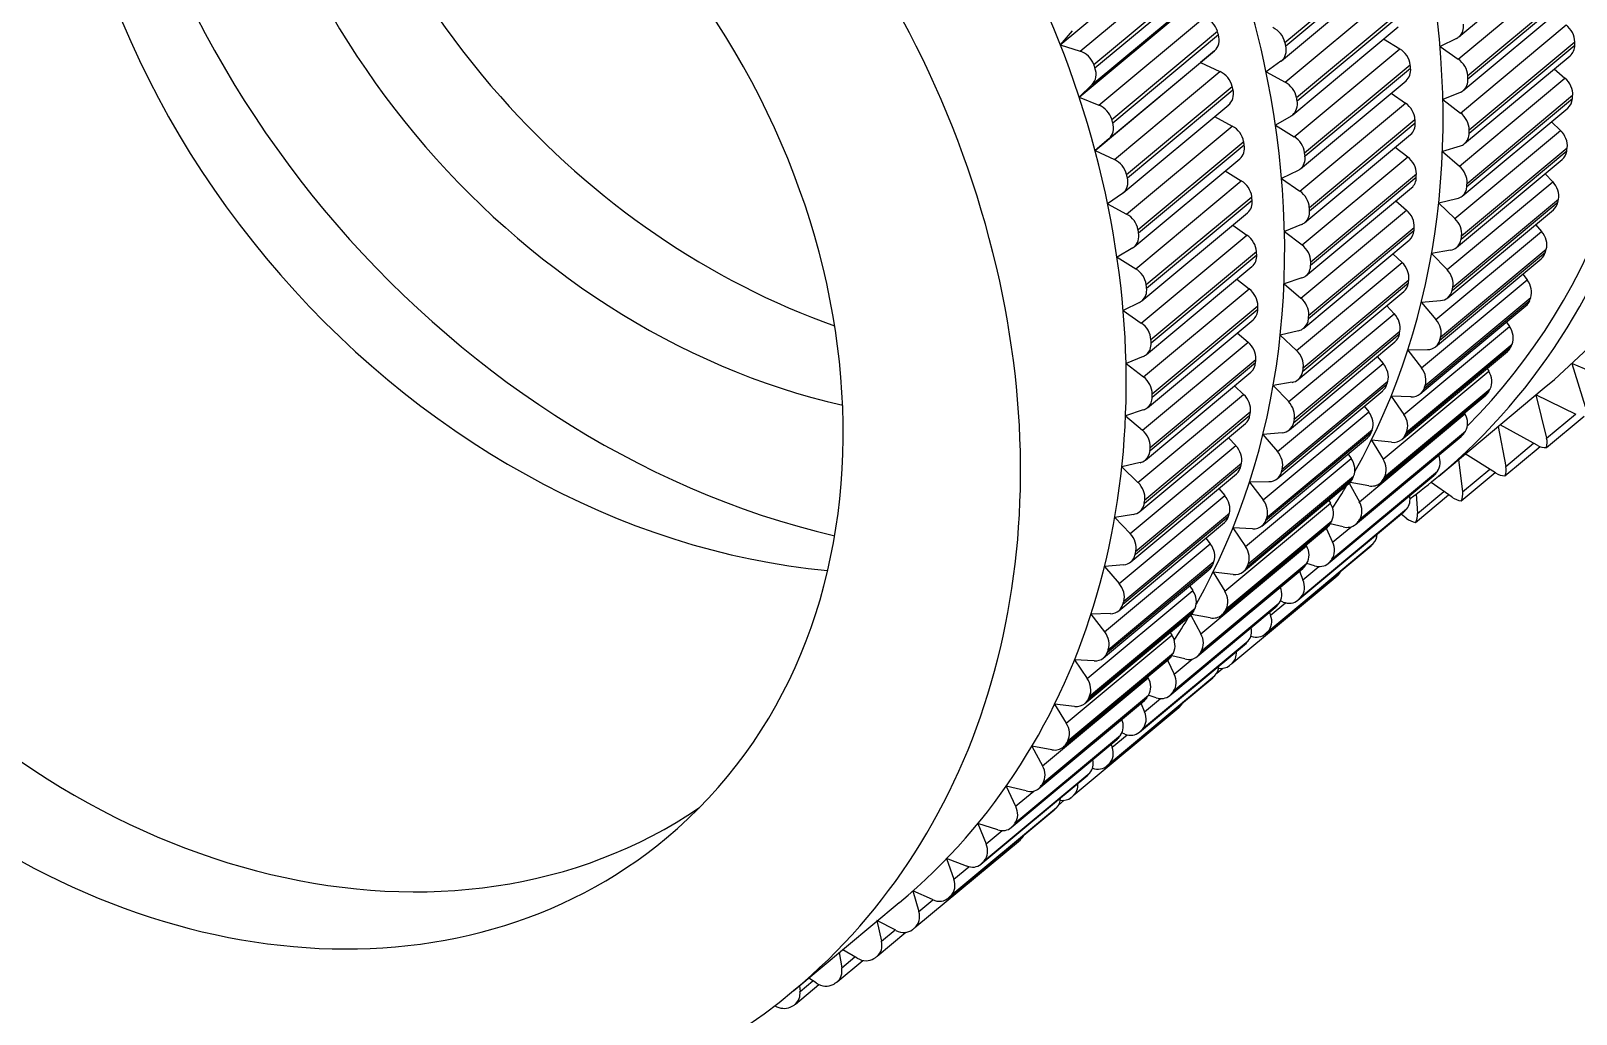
# Model space of a CAD drawing. Extents: x 741 to 1339, y 725 to 848.
# Drawn here: x 1102.98385 to 1102.99706, y 786.80719 to 786.8156 of the extents above; entities that cross this region are included whole.
import ezdxf

# ---------------------------------------------------------------- set-up
doc = ezdxf.new("R2010")
doc.units = 0
doc.header["$MEASUREMENT"] = 0
doc.linetypes.add('CONTINU', pattern=[0])
for name, color, linetype in [('Lay Out', 31, 'CONTINUOUS'), ('PAREDES', 7, 'CONTINUOUS'), ('PENA-008', 8, 'CONTINUOUS')]:
    doc.layers.add(name, color=color, linetype=linetype)

# ---------------------------------------------------------------- blocks, each defined once
blk = doc.blocks.new('A$C12870BC7')
at = {"layer": 'Lay Out', "linetype": 'CONTINU', "ltscale": 0.6}
for p, q in [((1.061116, 1.480942), (1.061118, 1.482117)), ((1.061258, 1.480815), (1.061261, 1.481991)), ((1.061419, 1.480788), (1.061421, 1.481964)), ((1.061441, 1.480771), (1.061444, 1.481947)), ((1.061492, 1.480676), (1.061495, 1.481852)), ((1.061624, 1.480534), (1.061626, 1.48171)), ((1.061782, 1.480499), (1.061785, 1.481675)), ((1.061803, 1.480481), (1.061806, 1.481657)), ((1.061847, 1.480392), (1.06185, 1.481567)), ((1.061849, 1.481391), (1.061969, 1.481411)), ((1.061967, 1.480235), (1.061969, 1.481411)), ((1.062122, 1.480191), (1.062124, 1.481367)), ((1.062141, 1.480172), (1.062144, 1.481348)), ((1.062179, 1.480089), (1.062181, 1.481265)), ((1.062181, 1.481082), (1.062288, 1.481094)), ((1.062285, 1.479918), (1.062288, 1.481094)), ((1.062437, 1.479867), (1.062439, 1.481043)), ((1.062455, 1.479847), (1.062457, 1.481023)), ((1.060198, 1.479771), (1.060201, 1.480947)), ((1.060224, 1.479758), (1.060227, 1.480934)), ((1.061113, 1.480917), (1.061076, 1.480765)), ((1.062485, 1.47977), (1.062488, 1.480946)), ((1.060299, 1.479648), (1.060302, 1.480824)), ((1.060459, 1.479554), (1.060462, 1.48073)), ((1.060623, 1.479544), (1.060626, 1.480719)), ((1.060648, 1.479529), (1.060651, 1.480705)), ((1.061076, 1.480765), (1.061258, 1.480815)), ((1.062488, 1.480756), (1.062581, 1.480762)), ((1.062578, 1.479586), (1.062581, 1.480762)), ((1.060715, 1.479424), (1.060717, 1.480599)), ((1.061487, 1.480644), (1.061438, 1.480493)), ((1.062725, 1.479527), (1.062728, 1.480703)), ((1.062742, 1.479506), (1.062744, 1.480682)), ((1.062766, 1.479436), (1.062769, 1.480612)), ((1.060717, 1.480437), (1.060869, 1.480489)), ((1.060867, 1.479313), (1.060869, 1.480489)), ((1.061029, 1.479294), (1.061032, 1.48047)), ((1.061053, 1.479279), (1.061055, 1.480454)), ((1.061438, 1.480493), (1.061624, 1.480534)), ((1.061112, 1.479178), (1.061114, 1.480354)), ((1.061839, 1.480351), (1.061779, 1.480204)), ((1.062769, 1.480414), (1.062847, 1.480415)), ((1.062844, 1.479239), (1.062847, 1.480415)), ((1.062986, 1.479172), (1.062989, 1.480348)), ((1.063001, 1.479151), (1.063003, 1.480327)), ((1.061114, 1.480188), (1.061257, 1.480228)), ((1.061254, 1.479052), (1.061257, 1.480228)), ((1.061415, 1.479024), (1.061417, 1.4802)), ((1.061437, 1.479008), (1.06144, 1.480183)), ((1.061779, 1.480204), (1.061967, 1.480235)), ((1.063021, 1.479088), (1.063023, 1.480264)), ((1.061488, 1.478912), (1.061491, 1.480088)), ((1.063023, 1.480058), (1.063085, 1.480055)), ((1.063082, 1.47888), (1.063085, 1.480055)), ((1.064215, 1.480062), (1.063879, 1.479888)), ((1.06149, 1.479917), (1.061623, 1.479947)), ((1.06162, 1.478771), (1.061623, 1.479947)), ((1.061778, 1.478735), (1.061781, 1.479911)), ((1.062167, 1.480041), (1.062095, 1.479897)), ((1.062095, 1.479897), (1.062285, 1.479918)), ((1.063218, 1.478805), (1.063221, 1.479981)), ((1.063231, 1.478783), (1.063234, 1.479959)), ((1.061799, 1.478717), (1.061802, 1.479893)), ((1.061843, 1.478628), (1.061846, 1.479804)), ((1.063246, 1.478728), (1.063249, 1.479904)), ((1.063879, 1.479888), (1.064234, 1.479739)), ((1.061845, 1.479627), (1.061965, 1.479647)), ((1.061963, 1.478471), (1.061965, 1.479647)), ((1.06247, 1.479715), (1.062387, 1.479574)), ((1.063249, 1.479688), (1.063294, 1.479684)), ((1.063291, 1.478508), (1.063294, 1.479684)), ((1.064291, 1.479261), (1.064292, 1.479679)), ((1.059131, 1.47838), (1.059134, 1.479556)), ((1.059294, 1.478395), (1.059297, 1.479571)), ((1.059322, 1.478385), (1.059325, 1.47956)), ((1.060299, 1.47964), (1.060287, 1.479485)), ((1.060287, 1.479485), (1.060459, 1.479554)), ((1.062118, 1.478428), (1.062121, 1.479603)), ((1.062138, 1.478409), (1.06214, 1.479584)), ((1.062387, 1.479574), (1.062578, 1.479586)), ((1.063421, 1.478427), (1.063424, 1.479603)), ((1.063432, 1.478404), (1.063435, 1.47958)), ((1.063443, 1.478357), (1.063446, 1.479532)), ((1.063886, 1.478398), (1.063888, 1.479574)), ((1.064236, 1.479637), (1.063887, 1.479481)), ((1.06423, 1.479314), (1.06423, 1.479635)), ((1.058979, 1.478285), (1.058981, 1.479461)), ((1.059415, 1.478275), (1.059418, 1.479451)), ((1.059588, 1.478206), (1.05959, 1.479382)), ((1.059752, 1.478213), (1.059754, 1.479389)), ((1.060714, 1.479407), (1.060689, 1.479253)), ((1.062175, 1.478326), (1.062177, 1.479501)), ((1.063887, 1.479481), (1.06423, 1.479314)), ((1.059428, 1.47812), (1.059431, 1.479296)), ((1.059779, 1.478201), (1.059781, 1.479377)), ((1.059863, 1.478087), (1.059866, 1.479263)), ((1.059866, 1.479263), (1.059866, 1.479108)), ((1.060689, 1.479253), (1.060867, 1.479313)), ((1.062177, 1.479318), (1.062284, 1.479331)), ((1.062281, 1.478155), (1.062284, 1.479331)), ((1.062433, 1.478103), (1.062435, 1.479279)), ((1.062451, 1.478083), (1.062453, 1.479259)), ((1.062746, 1.479373), (1.062652, 1.479238)), ((1.063446, 1.479306), (1.063473, 1.479302)), ((1.06347, 1.478127), (1.063473, 1.479302)), ((1.059866, 1.479108), (1.060032, 1.479185)), ((1.06003, 1.47801), (1.060032, 1.479185)), ((1.060194, 1.478008), (1.060197, 1.479183)), ((1.06022, 1.477995), (1.060223, 1.47917)), ((1.061109, 1.479154), (1.061072, 1.479001)), ((1.062482, 1.478007), (1.062484, 1.479182)), ((1.062652, 1.479238), (1.062844, 1.479239)), ((1.063594, 1.478039), (1.063596, 1.479215)), ((1.063603, 1.478015), (1.063606, 1.479191)), ((1.063611, 1.477976), (1.063613, 1.479152)), ((1.064224, 1.479212), (1.063887, 1.479083)), ((1.064191, 1.47889), (1.064192, 1.4792)), ((1.064248, 1.478834), (1.064249, 1.479224)), ((1.059864, 1.477932), (1.059866, 1.479108)), ((1.060296, 1.477884), (1.060298, 1.47906)), ((1.061072, 1.479001), (1.061254, 1.479052)), ((1.062484, 1.478993), (1.062577, 1.478998)), ((1.062574, 1.477823), (1.062577, 1.478998)), ((1.062995, 1.479018), (1.06289, 1.478888)), ((1.063887, 1.47906), (1.064191, 1.47889)), ((1.060298, 1.478902), (1.060458, 1.478966)), ((1.060455, 1.47779), (1.060458, 1.478966)), ((1.060619, 1.47778), (1.060622, 1.478956)), ((1.060644, 1.477765), (1.060647, 1.478941)), ((1.061483, 1.47888), (1.061435, 1.47873)), ((1.062721, 1.477763), (1.062724, 1.478939)), ((1.062738, 1.477742), (1.06274, 1.478918)), ((1.06289, 1.478888), (1.063082, 1.47888)), ((1.063619, 1.477737), (1.063621, 1.478912)), ((1.060711, 1.47766), (1.060714, 1.478836)), ((1.060713, 1.478674), (1.060865, 1.478725)), ((1.060863, 1.477549), (1.060865, 1.478725)), ((1.061435, 1.47873), (1.06162, 1.478771)), ((1.062763, 1.477673), (1.062765, 1.478848)), ((1.063735, 1.477643), (1.063738, 1.478819)), ((1.063743, 1.477619), (1.063745, 1.478795)), ((1.063747, 1.477587), (1.06375, 1.478763)), ((1.064177, 1.478789), (1.063886, 1.478695)), ((1.06412, 1.478469), (1.06412, 1.478771)), ((1.064172, 1.47841), (1.064173, 1.478787)), ((1.061025, 1.477531), (1.061028, 1.478706)), ((1.061049, 1.477515), (1.061052, 1.478691)), ((1.061108, 1.477414), (1.06111, 1.47859)), ((1.062765, 1.478651), (1.062843, 1.478651)), ((1.06284, 1.477476), (1.062843, 1.478651)), ((1.063215, 1.478651), (1.0631, 1.478526)), ((1.063886, 1.478618), (1.06412, 1.478469)), ((1.06111, 1.478424), (1.061253, 1.478464)), ((1.06125, 1.477288), (1.061253, 1.478464)), ((1.061835, 1.478588), (1.061775, 1.47844)), ((1.061775, 1.47844), (1.061963, 1.478471)), ((1.062982, 1.477409), (1.062985, 1.478585)), ((1.062997, 1.477387), (1.063, 1.478563)), ((1.063017, 1.477325), (1.063019, 1.4785)), ((1.0631, 1.478526), (1.063291, 1.478508)), ((1.058954, 1.47844), (1.058979, 1.478285)), ((1.058979, 1.478285), (1.059131, 1.47838)), ((1.061411, 1.477261), (1.061413, 1.478437)), ((1.061433, 1.477244), (1.061436, 1.47842)), ((1.063845, 1.47724), (1.063847, 1.478416)), ((1.06385, 1.477216), (1.063853, 1.478392)), ((1.063853, 1.477192), (1.063856, 1.478368)), ((1.064098, 1.478369), (1.063885, 1.478313)), ((1.064015, 1.478053), (1.064015, 1.478347)), ((1.064062, 1.477991), (1.064063, 1.47836)), ((1.059415, 1.478275), (1.059428, 1.47812)), ((1.059428, 1.47812), (1.059588, 1.478206)), ((1.061484, 1.477149), (1.061487, 1.478324)), ((1.062163, 1.478277), (1.062091, 1.478133)), ((1.063019, 1.478294), (1.063081, 1.478292)), ((1.063078, 1.477116), (1.063081, 1.478292)), ((1.063214, 1.477042), (1.063217, 1.478218)), ((1.063227, 1.477019), (1.06323, 1.478195)), ((1.063405, 1.478273), (1.063281, 1.478155)), ((1.059863, 1.478087), (1.059864, 1.477932)), ((1.061487, 1.478154), (1.061619, 1.478183)), ((1.061616, 1.477007), (1.061619, 1.478183)), ((1.061774, 1.476971), (1.061777, 1.478147)), ((1.061795, 1.476953), (1.061798, 1.478129)), ((1.062091, 1.478133), (1.062281, 1.478155)), ((1.063243, 1.476964), (1.063245, 1.47814)), ((1.063281, 1.478155), (1.06347, 1.478127)), ((1.063879, 1.478151), (1.064015, 1.478053)), ((1.059864, 1.477932), (1.06003, 1.47801)), ((1.061839, 1.476864), (1.061842, 1.47804)), ((1.062466, 1.477951), (1.062383, 1.477811)), ((1.063922, 1.476833), (1.063925, 1.478008)), ((1.063926, 1.476808), (1.063929, 1.477984)), ((1.063927, 1.476793), (1.06393, 1.477969)), ((1.063985, 1.477954), (1.06393, 1.477942)), ((1.060295, 1.477876), (1.060283, 1.477721)), ((1.061841, 1.477863), (1.061962, 1.477883)), ((1.061959, 1.476708), (1.061962, 1.477883)), ((1.062114, 1.476664), (1.062117, 1.47784)), ((1.062134, 1.476645), (1.062136, 1.477821)), ((1.062383, 1.477811), (1.062574, 1.477823)), ((1.063245, 1.477924), (1.06329, 1.47792)), ((1.063287, 1.476744), (1.06329, 1.47792)), ((1.063417, 1.476663), (1.06342, 1.477839)), ((1.063429, 1.47664), (1.063431, 1.477816)), ((1.063566, 1.477886), (1.063441, 1.477782)), ((1.060283, 1.477721), (1.060455, 1.47779)), ((1.062171, 1.476562), (1.062173, 1.477738)), ((1.06344, 1.476593), (1.063442, 1.477769)), ((1.063442, 1.477772), (1.063619, 1.477737)), ((1.06071, 1.477644), (1.060685, 1.47749)), ((1.060685, 1.47749), (1.060863, 1.477549)), ((1.062173, 1.477555), (1.06228, 1.477567)), ((1.062277, 1.476391), (1.06228, 1.477567)), ((1.062742, 1.477609), (1.062648, 1.477474)), ((1.063442, 1.477543), (1.063469, 1.477539)), ((1.063466, 1.476363), (1.063469, 1.477539)), ((1.063736, 1.47734), (1.063737, 1.477541)), ((1.063968, 1.476422), (1.06397, 1.477598)), ((1.063969, 1.476397), (1.063972, 1.477573)), ((1.063969, 1.47639), (1.063972, 1.477566)), ((1.062429, 1.47634), (1.062431, 1.477515)), ((1.062447, 1.47632), (1.062449, 1.477495)), ((1.062478, 1.476243), (1.06248, 1.477419)), ((1.062648, 1.477474), (1.06284, 1.477476)), ((1.06359, 1.476275), (1.063592, 1.477451)), ((1.063599, 1.476252), (1.063602, 1.477428)), ((1.063695, 1.477492), (1.063603, 1.477424)), ((1.061105, 1.47739), (1.061068, 1.477237)), ((1.061068, 1.477237), (1.06125, 1.477288)), ((1.063607, 1.476212), (1.063609, 1.477388)), ((1.063609, 1.477373), (1.063736, 1.47734)), ((1.06248, 1.477229), (1.062573, 1.477235)), ((1.06257, 1.476059), (1.062573, 1.477235)), ((1.062717, 1.475999), (1.06272, 1.477175)), ((1.062734, 1.475979), (1.062736, 1.477154)), ((1.062991, 1.477254), (1.062886, 1.477124)), ((1.063615, 1.475973), (1.063617, 1.477149)), ((1.06398, 1.476011), (1.063983, 1.477186)), ((1.061479, 1.477116), (1.061431, 1.476966)), ((1.061431, 1.476966), (1.061616, 1.477007)), ((1.062759, 1.475909), (1.062761, 1.477085)), ((1.062886, 1.477124), (1.063078, 1.477116)), ((1.063731, 1.475879), (1.063734, 1.477055)), ((1.063793, 1.477091), (1.063734, 1.477053)), ((1.063739, 1.475855), (1.063741, 1.477031)), ((1.063822, 1.476938), (1.063822, 1.477116)), ((1.062761, 1.476887), (1.062839, 1.476888)), ((1.062836, 1.475712), (1.062839, 1.476888)), ((1.063211, 1.476887), (1.063096, 1.476763)), ((1.063743, 1.475824), (1.063746, 1.476999)), ((1.063746, 1.476962), (1.063822, 1.476938)), ((1.061831, 1.476824), (1.061771, 1.476676)), ((1.062978, 1.475645), (1.062981, 1.476821)), ((1.062993, 1.475623), (1.062996, 1.476799)), ((1.063096, 1.476763), (1.063287, 1.476744)), ((1.061771, 1.476676), (1.061959, 1.476708)), ((1.063013, 1.475561), (1.063015, 1.476737)), ((1.063859, 1.476687), (1.063836, 1.476674)), ((1.063841, 1.475476), (1.063843, 1.476652)), ((1.063846, 1.475452), (1.063849, 1.476628)), ((1.063875, 1.476532), (1.063876, 1.476698)), ((1.062159, 1.476514), (1.062087, 1.47637)), ((1.063015, 1.476531), (1.063077, 1.476528)), ((1.063074, 1.475352), (1.063077, 1.476528)), ((1.063402, 1.476509), (1.063277, 1.476391)), ((1.063849, 1.475429), (1.063852, 1.476604)), ((1.063852, 1.476541), (1.063875, 1.476532)), ((1.062087, 1.47637), (1.062277, 1.476391)), ((1.063211, 1.475278), (1.063213, 1.476454)), ((1.063224, 1.475256), (1.063226, 1.476431)), ((1.063239, 1.475201), (1.063241, 1.476376)), ((1.063277, 1.476391), (1.063466, 1.476363)), ((1.063918, 1.475069), (1.063921, 1.476245)), ((1.063922, 1.475044), (1.063925, 1.47622)), ((1.062462, 1.476187), (1.062379, 1.476047)), ((1.063241, 1.476161), (1.063286, 1.476157)), ((1.063283, 1.474981), (1.063286, 1.476157)), ((1.063562, 1.476122), (1.063437, 1.476018)), ((1.063923, 1.475029), (1.063926, 1.476205)), ((1.062379, 1.476047), (1.06257, 1.476059)), ((1.063413, 1.4749), (1.063416, 1.476075)), ((1.063425, 1.474877), (1.063427, 1.476052)), ((1.063436, 1.474829), (1.063438, 1.476005)), ((1.063438, 1.476009), (1.063615, 1.475973)), ((1.062738, 1.475846), (1.062644, 1.47571)), ((1.063961, 1.475861), (1.063961, 1.475926)), ((1.063964, 1.474658), (1.063966, 1.475834)), ((1.062644, 1.47571), (1.062836, 1.475712)), ((1.063438, 1.475779), (1.063465, 1.475775)), ((1.063462, 1.474599), (1.063465, 1.475775)), ((1.063586, 1.474512), (1.063588, 1.475688)), ((1.063691, 1.475728), (1.063599, 1.47566)), ((1.063732, 1.475576), (1.063733, 1.475777)), ((1.063965, 1.474634), (1.063968, 1.475809)), ((1.063966, 1.474627), (1.063968, 1.475802)), ((1.063595, 1.474488), (1.063598, 1.475664)), ((1.063603, 1.474448), (1.063605, 1.475624)), ((1.063605, 1.475609), (1.063732, 1.475576)), ((1.062987, 1.475491), (1.062882, 1.47536)), ((1.063976, 1.474247), (1.063979, 1.475423)), ((1.062882, 1.47536), (1.063074, 1.475352)), ((1.063611, 1.474209), (1.063613, 1.475385)), ((1.063727, 1.474116), (1.06373, 1.475291)), ((1.063789, 1.475328), (1.06373, 1.47529)), ((1.063818, 1.475174), (1.063818, 1.475353)), ((1.063735, 1.474092), (1.063737, 1.475267)), ((1.063739, 1.47406), (1.063742, 1.475236)), ((1.063742, 1.475198), (1.063818, 1.475174)), ((1.063207, 1.475124), (1.063092, 1.474999)), ((1.063092, 1.474999), (1.063283, 1.474981)), ((1.063855, 1.474923), (1.063832, 1.47491)), ((1.063872, 1.474768), (1.063872, 1.474934)), ((1.063837, 1.473713), (1.06384, 1.474889)), ((1.063842, 1.473689), (1.063845, 1.474864)), ((1.063845, 1.473665), (1.063848, 1.474841)), ((1.063848, 1.474777), (1.063872, 1.474768)), ((1.063398, 1.474746), (1.063273, 1.474627)), ((1.063273, 1.474627), (1.063462, 1.474599)), ((1.063915, 1.473305), (1.063917, 1.474481)), ((1.063918, 1.473281), (1.063921, 1.474456)), ((1.063919, 1.473265), (1.063922, 1.474441)), ((1.063558, 1.474359), (1.063424, 1.474247)), ((1.063424, 1.474247), (1.063611, 1.474209)), ((1.063957, 1.474097), (1.063957, 1.474162)), ((1.063687, 1.473964), (1.063545, 1.47386)), ((1.063728, 1.473812), (1.063729, 1.474013)), ((1.06396, 1.472895), (1.063962, 1.474071)), ((1.063961, 1.47287), (1.063964, 1.474046)), ((1.063962, 1.472863), (1.063964, 1.474039)), ((1.063545, 1.47386), (1.063728, 1.473812)), ((1.063814, 1.47341), (1.063814, 1.473589)), ((1.063972, 1.472483), (1.063975, 1.473659)), ((1.063785, 1.473564), (1.063635, 1.473467)), ((1.063635, 1.473467), (1.063814, 1.47341)), ((1.063851, 1.47316), (1.063693, 1.473071)), ((1.063693, 1.473071), (1.063868, 1.473005)), ((1.063868, 1.473005), (1.063868, 1.473171)), ((1.063885, 1.472753), (1.06372, 1.472672)), ((1.06372, 1.472672), (1.063889, 1.472597)), ((1.063889, 1.472597), (1.063889, 1.472755)), ((1.06372, 1.471343), (1.063722, 1.472519)), ((1.063953, 1.47208), (1.063953, 1.472399)), ((1.063886, 1.472345), (1.063716, 1.472273)), ((1.063716, 1.472273), (1.063878, 1.472189)), ((1.063878, 1.472189), (1.063879, 1.472341)), ((1.063855, 1.471937), (1.063721, 1.471889)), ((1.063721, 1.47185), (1.063835, 1.471783)), ((1.063835, 1.471783), (1.063835, 1.47193)), ((1.063901, 1.471678), (1.063902, 1.471963)), ((1.063792, 1.471533), (1.06372, 1.471511)), ((1.06376, 1.47138), (1.06376, 1.471523)), ((1.063818, 1.47128), (1.063818, 1.471543)), ((1.06372, 1.471406), (1.06376, 1.47138))]:
    blk.add_line(p, q, dxfattribs=at)
for centre, radius, start, end in [((1.151145, 3.019458), 1.466148, 260.880613, 279.119439), ((1.150885, -152.012226), 153.508513, 90.01741582, 90.08119482), ((1.150788, -139.209242), 140.701013, 90.01890192, 90.08826929)]:
    blk.add_arc(centre, radius, start, end, dxfattribs=at)
for centre, major_axis, ratio, start_param, end_param in [((1.151145, 5.828385), (0, 4.255094), 0.578364, 3.047316, 3.235869), ((1.056038, 1.479591), (0.00785, -0.000017), 0.808934, 0.000004, 2.229351), ((1.056036, 1.478415), (0.00785, -0.000017), 0.808934, 6.283098, 9.424691), ((1.056036, 1.478415), (0.0077, -0.000017), 0.808934, 0.073975, 3.061086), ((1.061669, 1.481585), (0.00016, 0), 0.808934, 0.763765, 1.841092), ((1.056033, 1.477239), (0.00795, -0.000018), 0.808934, 0.75991, 0.763765), ((1.06169, 1.481568), (0.00016, 0), 0.808934, 6.283185, 7.043095), ((1.062002, 1.481284), (0.00016, 0), 0.808934, 0.699651, 1.776978), ((1.056033, 1.477239), (0.00795, -0.000018), 0.808934, 0.695795, 0.699651), ((1.05603, 1.476064), (0.0077, -0.000017), 0.808934, 0.297237, 0.99915), ((1.062021, 1.481265), (0.00016, 0), 0.808934, 0.000132, 0.695795), ((1.06231, 1.480966), (0.00016, 0), 0.808934, 0.635537, 1.712864), ((1.060956, 1.480942), (0.00016, 0), 0.808934, 0, 0.888138), ((1.056033, 1.477239), (0.00795, -0.000018), 0.808934, 0.631681, 0.635537), ((1.062328, 1.480946), (0.00016, 0), 0.808934, 0, 0.631681), ((1.060956, 1.480942), (0.00016, 0), 0.808934, 6.093996, 6.283185), ((1.056027, 1.4743), (0.0077, -0.000017), 0.808934, 0.99915, 2.834462), ((1.06131, 1.480693), (0.00016, 0), 0.808934, 0.827879, 1.905206), ((1.05603, 1.476064), (0.00795, -0.000018), 0.808934, 0.824024, 0.827879), ((1.061332, 1.480676), (0.00016, 0), 0.808934, 6.283024, 7.107209), ((1.062593, 1.480633), (0.00016, 0), 0.808934, 0.571423, 1.648749), ((1.061332, 1.480676), (0.00016, 0), 0.808934, 6.029882, 6.283024), ((1.056033, 1.477239), (0.00795, -0.000018), 0.808934, 0.567567, 0.571423), ((1.062609, 1.480612), (0.00016, 0), 0.808934, 0, 0.567567), ((1.060931, 1.480369), (0.00016, 0), 0.808934, 0.891993, 1.96932), ((1.056029, 1.475476), (0.00795, -0.000018), 0.808934, 0.888138, 0.891993), ((1.060954, 1.480354), (0.00016, 0), 0.808934, 0, 0.888138), ((1.061666, 1.48041), (0.00016, 0), 0.808934, 0.763765, 1.841092), ((1.05603, 1.476064), (0.00795, -0.000018), 0.808934, 0.75991, 0.763765), ((1.061687, 1.480392), (0.00016, 0), 0.808934, 6.283185, 7.043095), ((1.061687, 1.480392), (0.00016, 0), 0.808934, 5.965768, 6.283185), ((1.062849, 1.480286), (0.00016, 0), 0.808934, 0.507308, 1.584635), ((1.056033, 1.477239), (0.00795, -0.000018), 0.808934, 0.503453, 0.507308), ((1.062863, 1.480264), (0.00016, 0), 0.808934, 6.283185, 6.786638), ((1.061309, 1.480105), (0.00016, 0), 0.808934, 0.827879, 1.905206), ((1.056029, 1.475476), (0.00795, -0.000018), 0.808934, 0.824024, 0.827879), ((1.061331, 1.480089), (0.00016, 0), 0.808934, 6.283024, 7.107209), ((1.061999, 1.480108), (0.00016, 0), 0.808934, 0.699651, 1.776978), ((1.05603, 1.476064), (0.00795, -0.000018), 0.808934, 0.695795, 0.699651), ((1.062019, 1.48009), (0.00016, 0), 0.808934, 0.000132, 0.695795), ((1.062019, 1.48009), (0.00016, 0), 0.808934, 5.901654, 6.283318), ((1.063076, 1.479926), (0.00016, 0), 0.808934, 0.443194, 1.520521), ((1.061665, 1.479822), (0.00016, 0), 0.808934, 0.763765, 1.841092), ((1.056029, 1.475476), (0.00795, -0.000018), 0.808934, 0.75991, 0.763765), ((1.062308, 1.47979), (0.00016, 0), 0.808934, 0.635537, 1.712864), ((1.056033, 1.477239), (0.00795, -0.000018), 0.808934, 0.439339, 0.443194), ((1.063089, 1.479904), (0.00016, 0), 0.808934, 6.283185, 6.722524), ((1.060114, 1.479661), (0.00016, 0), 0.808934, 1.020221, 2.097548), ((1.061686, 1.479804), (0.00016, 0), 0.808934, 6.283185, 7.043095), ((1.05603, 1.476064), (0.00795, -0.000018), 0.808934, 0.631681, 0.635537), ((1.062325, 1.479771), (0.00016, 0), 0.808934, 0, 0.631681), ((1.056027, 1.4743), (0.00795, -0.000018), 0.808934, 1.016366, 1.020221), ((1.060139, 1.479648), (0.00016, 0), 0.808934, 6.222225, 7.299551), ((1.061998, 1.47952), (0.00016, 0), 0.808934, 0.699651, 1.776978), ((1.062325, 1.479771), (0.00016, 0), 0.808934, 5.83754, 6.283185), ((1.063275, 1.479555), (0.00016, 0), 0.808934, 0.37908, 1.456407), ((1.056027, 1.4743), (0.0077, -0.000017), 0.808934, 0.297237, 0.99915), ((1.06053, 1.479438), (0.00016, 0), 0.808934, 0.956107, 2.033434), ((1.056027, 1.4743), (0.00795, -0.000018), 0.808934, 0.952252, 0.956107), ((1.060555, 1.479424), (0.00016, 0), 0.808934, 0.000058, 0.952252), ((1.056029, 1.475476), (0.00795, -0.000018), 0.808934, 0.695795, 0.699651), ((1.062017, 1.479502), (0.00016, 0), 0.808934, 0.000132, 0.695795), ((1.06259, 1.479457), (0.00016, 0), 0.808934, 0.571423, 1.648749), ((1.05603, 1.476064), (0.00795, -0.000018), 0.808934, 0.567567, 0.571423), ((1.056033, 1.477239), (0.00795, -0.000018), 0.808934, 0.375225, 0.37908), ((1.063286, 1.479533), (0.00016, 0), 0.808934, 6.283019, 6.65841), ((1.059679, 1.479274), (0.00016, 0), 0.808934, 1.084336, 2.161663), ((1.056025, 1.473712), (0.00795, -0.000018), 0.808934, 1.08048, 1.084336), ((1.060555, 1.479424), (0.00016, 0), 0.808934, 6.158111, 6.283243), ((1.062606, 1.479437), (0.00016, 0), 0.808934, 0, 0.567567), ((1.062606, 1.479437), (0.00016, 0), 0.808934, 5.773426, 6.283185), ((1.059706, 1.479263), (0.00016, 0), 0.808934, 0.003153, 1.08048), ((1.060928, 1.479194), (0.00016, 0), 0.808934, 0.891993, 1.96932), ((1.056027, 1.4743), (0.00795, -0.000018), 0.808934, 0.888138, 0.891993), ((1.060952, 1.479178), (0.00016, 0), 0.808934, 0, 0.888138), ((1.062306, 1.479202), (0.00016, 0), 0.808934, 0.635537, 1.712864), ((1.056029, 1.475476), (0.00795, -0.000018), 0.808934, 0.631681, 0.635537), ((1.062324, 1.479183), (0.00016, 0), 0.808934, 0, 0.631681), ((1.063444, 1.479175), (0.00016, 0), 0.808934, 0.314966, 1.392293), ((1.064155, 1.479329), (0.00016, 0), 0.808934, 5.15723, 5.727283), ((1.064147, 1.479203), (0.00016, 0), 0.808934, 0.462501, 1.032554), ((1.060113, 1.479073), (0.00016, 0), 0.808934, 1.020221, 2.097548), ((1.056025, 1.473712), (0.00795, -0.000018), 0.808934, 1.016366, 1.020221), ((1.060138, 1.479061), (0.00016, 0), 0.808934, 6.222225, 7.299551), ((1.060952, 1.479178), (0.00016, 0), 0.808934, 6.093996, 6.283185), ((1.062846, 1.47911), (0.00016, 0), 0.808934, 0.507308, 1.584635), ((1.05603, 1.476064), (0.00795, -0.000018), 0.808934, 0.503453, 0.507308), ((1.062861, 1.479089), (0.00016, 0), 0.808934, 6.283185, 6.786638), ((1.056033, 1.477239), (0.00795, -0.000018), 0.808934, 0.311111, 0.314966), ((1.063453, 1.479152), (0.00016, 0), 0.808934, 0, 0.311111), ((1.056023, 1.472536), (0.0077, -0.000017), 0.808934, 0.99915, 3.102003), ((1.060529, 1.47885), (0.00016, 0), 0.808934, 0.956107, 2.033434), ((1.061306, 1.478929), (0.00016, 0), 0.808934, 0.827879, 1.905206), ((1.056027, 1.4743), (0.00795, -0.000018), 0.808934, 0.824024, 0.827879), ((1.061328, 1.478913), (0.00016, 0), 0.808934, 6.283024, 7.107209), ((1.062589, 1.478869), (0.00016, 0), 0.808934, 0.571423, 1.648749), ((1.062861, 1.479089), (0.00016, 0), 0.808934, 5.709311, 6.283185), ((1.056025, 1.473712), (0.00795, -0.000018), 0.808934, 0.952252, 0.956107), ((1.060554, 1.478836), (0.00016, 0), 0.808934, 0.000058, 0.952252), ((1.061328, 1.478913), (0.00016, 0), 0.808934, 6.029882, 6.283024), ((1.056029, 1.475476), (0.00795, -0.000018), 0.808934, 0.567567, 0.571423), ((1.062605, 1.478849), (0.00016, 0), 0.808934, 0, 0.567567), ((1.063074, 1.47875), (0.00016, 0), 0.808934, 0.443194, 1.520521), ((1.063583, 1.478787), (0.00016, 0), 0.808934, 0.250852, 1.328179), ((1.064101, 1.478784), (0.00016, 0), 0.808934, 0.398386, 0.968439), ((1.060927, 1.478606), (0.00016, 0), 0.808934, 0.891993, 1.96932), ((1.061662, 1.478646), (0.00016, 0), 0.808934, 0.763765, 1.841092), ((1.056027, 1.4743), (0.00795, -0.000018), 0.808934, 0.75991, 0.763765), ((1.063086, 1.478728), (0.00016, 0), 0.808934, 5.645197, 6.283185), ((1.05603, 1.476064), (0.00795, -0.000018), 0.808934, 0.439339, 0.443194), ((1.063086, 1.478728), (0.00016, 0), 0.808934, 6.283185, 6.722524), ((1.056033, 1.477239), (0.00795, -0.000018), 0.808934, 0.246997, 0.250852), ((1.06359, 1.478763), (0.00016, 0), 0.808934, 6.283185, 6.530182), ((1.064118, 1.478909), (0.00016, 0), 0.808934, 5.093115, 5.663168), ((1.056025, 1.473712), (0.00795, -0.000018), 0.808934, 0.888138, 0.891993), ((1.06095, 1.47859), (0.00016, 0), 0.808934, 0, 0.888138), ((1.061683, 1.478628), (0.00016, 0), 0.808934, 6.283185, 7.043095), ((1.061683, 1.478628), (0.00016, 0), 0.808934, 5.965768, 6.283185), ((1.062845, 1.478522), (0.00016, 0), 0.808934, 0.507308, 1.584635), ((1.061305, 1.478341), (0.00016, 0), 0.808934, 0.827879, 1.905206), ((1.061995, 1.478345), (0.00016, 0), 0.808934, 0.699651, 1.776978), ((1.056029, 1.475476), (0.00795, -0.000018), 0.808934, 0.503453, 0.507308), ((1.062859, 1.478501), (0.00016, 0), 0.808934, 6.283185, 6.786638), ((1.063272, 1.47838), (0.00016, 0), 0.808934, 0.37908, 1.456407), ((1.06369, 1.478392), (0.00016, 0), 0.808934, 0.186738, 1.192119), ((1.064021, 1.478368), (0.00016, 0), 0.808934, 0.334272, 0.904325), ((1.059228, 1.478277), (0.00016, 0), 0.808934, 1.14845, 2.225777), ((1.056023, 1.472536), (0.00795, -0.000018), 0.808934, 1.144594, 1.14845), ((1.059256, 1.478267), (0.00016, 0), 0.808934, 0.067267, 1.144594), ((1.056025, 1.473712), (0.00795, -0.000018), 0.808934, 0.824024, 0.827879), ((1.061327, 1.478325), (0.00016, 0), 0.808934, 6.283024, 7.107209), ((1.056027, 1.4743), (0.00795, -0.000018), 0.808934, 0.695795, 0.699651), ((1.062015, 1.478326), (0.00016, 0), 0.808934, 0.000132, 0.695795), ((1.062015, 1.478326), (0.00016, 0), 0.808934, 5.901654, 6.283318), ((1.063283, 1.478357), (0.00016, 0), 0.808934, 5.581083, 6.283019), ((1.05603, 1.476064), (0.00795, -0.000018), 0.808934, 0.375225, 0.37908), ((1.063283, 1.478357), (0.00016, 0), 0.808934, 6.283019, 6.65841), ((1.056033, 1.477239), (0.00795, -0.000018), 0.808934, 0.182882, 0.186738), ((1.063696, 1.478368), (0.00016, 0), 0.808934, 6.283185, 6.466068), ((1.056036, 1.478415), (0.00785, -0.000017), 0.808934, 6.234361, 6.283098), ((1.064048, 1.478492), (0.00016, 0), 0.808934, 5.029001, 5.599054), ((1.059677, 1.478099), (0.00016, 0), 0.808934, 1.084336, 2.161663), ((1.056023, 1.472536), (0.00795, -0.000018), 0.808934, 1.08048, 1.084336), ((1.059703, 1.478087), (0.00016, 0), 0.808934, 0.003153, 1.08048), ((1.061661, 1.478058), (0.00016, 0), 0.808934, 0.763765, 1.841092), ((1.063072, 1.478162), (0.00016, 0), 0.808934, 0.443194, 1.520521), ((1.056029, 1.475476), (0.00795, -0.000018), 0.808934, 0.439339, 0.443194), ((1.063085, 1.47814), (0.00016, 0), 0.808934, 6.283185, 6.722524), ((1.056025, 1.473712), (0.00795, -0.000018), 0.808934, 0.75991, 0.763765), ((1.061682, 1.47804), (0.00016, 0), 0.808934, 6.283185, 7.043095), ((1.062304, 1.478027), (0.00016, 0), 0.808934, 0.635537, 1.712864), ((1.056027, 1.4743), (0.00795, -0.000018), 0.808934, 0.631681, 0.635537), ((1.062322, 1.478007), (0.00016, 0), 0.808934, 0, 0.631681), ((1.063441, 1.477999), (0.00016, 0), 0.808934, 0.314966, 1.392293), ((1.063766, 1.477993), (0.00016, 0), 0.808934, 0.122624, 0.983067), ((1.06011, 1.477897), (0.00016, 0), 0.808934, 1.020221, 2.097548), ((1.056023, 1.472536), (0.00795, -0.000018), 0.808934, 1.016366, 1.020221), ((1.060136, 1.477885), (0.00016, 0), 0.808934, 6.222225, 7.299551), ((1.062322, 1.478007), (0.00016, 0), 0.808934, 5.83754, 6.283185), ((1.063451, 1.477976), (0.00016, 0), 0.808934, 5.516969, 6.283185), ((1.05603, 1.476064), (0.00795, -0.000018), 0.808934, 0.311111, 0.314966), ((1.063451, 1.477976), (0.00016, 0), 0.808934, 0, 0.311111), ((1.056033, 1.477239), (0.00795, -0.000018), 0.808934, 0.118768, 0.122624), ((1.06377, 1.477969), (0.00016, 0), 0.808934, 6.283091, 6.401954), ((1.063945, 1.478079), (0.00016, 0), 0.808934, 4.964887, 5.53494), ((1.063908, 1.477956), (0.00016, 0), 0.808934, 0.270158, 0.840211), ((1.05602, 1.47136), (0.0077, -0.000017), 0.808934, 0.99915, 3.141509), ((1.060526, 1.477674), (0.00016, 0), 0.808934, 0.956107, 2.033434), ((1.061994, 1.477757), (0.00016, 0), 0.808934, 0.699651, 1.776978), ((1.056025, 1.473712), (0.00795, -0.000018), 0.808934, 0.695795, 0.699651), ((1.062013, 1.477738), (0.00016, 0), 0.808934, 0.000132, 0.695795), ((1.062586, 1.477693), (0.00016, 0), 0.808934, 0.571423, 1.648749), ((1.063271, 1.477792), (0.00016, 0), 0.808934, 0.37908, 1.456407), ((1.056029, 1.475476), (0.00795, -0.000018), 0.808934, 0.375225, 0.37908), ((1.063282, 1.477769), (0.00016, 0), 0.808934, 6.283019, 6.65841), ((1.056023, 1.472536), (0.0077, -0.000017), 0.808934, 6.283183, 7.282335), ((1.056023, 1.472536), (0.00795, -0.000018), 0.808934, 0.952252, 0.956107), ((1.060551, 1.47766), (0.00016, 0), 0.808934, 0.000058, 0.952252), ((1.056027, 1.4743), (0.00795, -0.000018), 0.808934, 0.567567, 0.571423), ((1.062603, 1.477673), (0.00016, 0), 0.808934, 0, 0.567567), ((1.062603, 1.477673), (0.00016, 0), 0.808934, 5.773426, 6.283185), ((1.05603, 1.476064), (0.0077, -0.000017), 0.808934, 0.239758, 0.276254), ((1.06358, 1.477611), (0.00016, 0), 0.808934, 0.250852, 1.328179), ((1.06381, 1.477591), (0.00016, 0), 0.808934, 0.058509, 0.735333), ((1.060551, 1.47766), (0.00016, 0), 0.808934, 6.158111, 6.283243), ((1.060924, 1.47743), (0.00016, 0), 0.808934, 0.891993, 1.96932), ((1.062302, 1.477439), (0.00016, 0), 0.808934, 0.635537, 1.712864), ((1.06344, 1.477411), (0.00016, 0), 0.808934, 0.314966, 1.392293), ((1.063587, 1.477588), (0.00016, 0), 0.808934, 5.452855, 6.283185), ((1.05603, 1.476064), (0.00795, -0.000018), 0.808934, 0.246997, 0.250852), ((1.063587, 1.477588), (0.00016, 0), 0.808934, 6.283185, 6.530182), ((1.056033, 1.477239), (0.00795, -0.000018), 0.808934, 0.054654, 0.058509), ((1.063812, 1.477566), (0.00016, 0), 0.808934, 0, 0.054654), ((1.056023, 1.472536), (0.00795, -0.000018), 0.808934, 0.888138, 0.891993), ((1.060948, 1.477415), (0.00016, 0), 0.808934, 0, 0.888138), ((1.060948, 1.477415), (0.00016, 0), 0.808934, 6.093996, 6.283185), ((1.056025, 1.473712), (0.00795, -0.000018), 0.808934, 0.631681, 0.635537), ((1.06232, 1.477419), (0.00016, 0), 0.808934, 0, 0.631681), ((1.062842, 1.477346), (0.00016, 0), 0.808934, 0.507308, 1.584635), ((1.056027, 1.4743), (0.00795, -0.000018), 0.808934, 0.503453, 0.507308), ((1.056029, 1.475476), (0.00795, -0.000018), 0.808934, 0.311111, 0.314966), ((1.063449, 1.477388), (0.00016, 0), 0.808934, 0, 0.311111), ((1.061302, 1.477166), (0.00016, 0), 0.808934, 0.827879, 1.905206), ((1.062857, 1.477325), (0.00016, 0), 0.808934, 5.709311, 6.283185), ((1.062857, 1.477325), (0.00016, 0), 0.808934, 6.283185, 6.786638), ((1.063687, 1.477217), (0.00016, 0), 0.808934, 0.186738, 1.264065), ((1.056023, 1.472536), (0.00795, -0.000018), 0.808934, 0.824024, 0.827879), ((1.061324, 1.477149), (0.00016, 0), 0.808934, 6.283024, 7.107209), ((1.061324, 1.477149), (0.00016, 0), 0.808934, 6.029882, 6.283024), ((1.062585, 1.477105), (0.00016, 0), 0.808934, 0.571423, 1.648749), ((1.056025, 1.473712), (0.00795, -0.000018), 0.808934, 0.567567, 0.571423), ((1.062601, 1.477085), (0.00016, 0), 0.808934, 0, 0.567567), ((1.05603, 1.476064), (0.0077, -0.000017), 0.808934, 0.178016, 0.179635), ((1.063579, 1.477023), (0.00016, 0), 0.808934, 0.250852, 1.328179), ((1.063693, 1.477193), (0.00016, 0), 0.808934, 5.388741, 6.283185), ((1.05603, 1.476064), (0.00795, -0.000018), 0.808934, 0.182882, 0.186738), ((1.063693, 1.477193), (0.00016, 0), 0.808934, 6.283185, 6.466068), ((1.063823, 1.477187), (0.00016, 0), 0.808934, 6.277581, 6.663202), ((1.061658, 1.476882), (0.00016, 0), 0.808934, 0.763765, 1.841092), ((1.06307, 1.476987), (0.00016, 0), 0.808934, 0.443194, 1.520521), ((1.056027, 1.4743), (0.00795, -0.000018), 0.808934, 0.439339, 0.443194), ((1.063083, 1.476965), (0.00016, 0), 0.808934, 6.283185, 6.722524), ((1.056029, 1.475476), (0.00795, -0.000018), 0.808934, 0.246997, 0.250852), ((1.063586, 1.477), (0.00016, 0), 0.808934, 6.283185, 6.530182), ((1.056023, 1.472536), (0.00795, -0.000018), 0.808934, 0.75991, 0.763765), ((1.061679, 1.476865), (0.00016, 0), 0.808934, 6.283185, 7.043095), ((1.062841, 1.476758), (0.00016, 0), 0.808934, 0.507308, 1.584635), ((1.063083, 1.476965), (0.00016, 0), 0.808934, 5.645197, 6.283185), ((1.063764, 1.476817), (0.00016, 0), 0.808934, 0.122624, 1.199951), ((1.061679, 1.476865), (0.00016, 0), 0.808934, 5.965768, 6.283185), ((1.056025, 1.473712), (0.00795, -0.000018), 0.808934, 0.503453, 0.507308), ((1.062855, 1.476737), (0.00016, 0), 0.808934, 6.283185, 6.786638), ((1.063269, 1.476616), (0.00016, 0), 0.808934, 0.37908, 1.456407), ((1.063686, 1.476629), (0.00016, 0), 0.808934, 0.186738, 1.192119), ((1.063767, 1.476793), (0.00016, 0), 0.808934, 5.324626, 6.283091), ((1.05603, 1.476064), (0.00795, -0.000018), 0.808934, 0.118768, 0.122624), ((1.063767, 1.476793), (0.00016, 0), 0.808934, 6.283091, 6.401954), ((1.061991, 1.476581), (0.00016, 0), 0.808934, 0.699651, 1.776978), ((1.056023, 1.472536), (0.00795, -0.000018), 0.808934, 0.695795, 0.699651), ((1.062011, 1.476562), (0.00016, 0), 0.808934, 0.000132, 0.695795), ((1.056027, 1.4743), (0.00795, -0.000018), 0.808934, 0.375225, 0.37908), ((1.06328, 1.476593), (0.00016, 0), 0.808934, 6.283019, 6.65841), ((1.056029, 1.475476), (0.00795, -0.000018), 0.808934, 0.182882, 0.186738), ((1.063692, 1.476605), (0.00016, 0), 0.808934, 6.283185, 6.466068), ((1.05602, 1.47136), (0.0077, -0.000017), 0.808934, 6.283101, 7.282335), ((1.062011, 1.476562), (0.00016, 0), 0.808934, 5.901654, 6.283318), ((1.063068, 1.476399), (0.00016, 0), 0.808934, 0.443194, 1.520521), ((1.06328, 1.476593), (0.00016, 0), 0.808934, 5.581083, 6.283019), ((1.063808, 1.476415), (0.00016, 0), 0.808934, 0.058509, 1.135836), ((1.0623, 1.476263), (0.00016, 0), 0.808934, 0.635537, 1.712864), ((1.056025, 1.473712), (0.00795, -0.000018), 0.808934, 0.439339, 0.443194), ((1.063081, 1.476377), (0.00016, 0), 0.808934, 6.283185, 6.722524), ((1.063438, 1.476236), (0.00016, 0), 0.808934, 0.314966, 1.392293), ((1.063809, 1.476391), (0.00016, 0), 0.808934, 5.359101, 6.33784), ((1.05603, 1.476064), (0.00795, -0.000018), 0.808934, 0.054654, 0.058509), ((1.063809, 1.476391), (0.00016, 0), 0.808934, 0, 0.054654), ((1.05602, 1.47136), (0.006, -0.000013), 0.808934, 6.283066, 9.424658), ((1.056023, 1.472536), (0.00795, -0.000018), 0.808934, 0.631681, 0.635537), ((1.062318, 1.476243), (0.00016, 0), 0.808934, 0, 0.631681), ((1.062318, 1.476243), (0.00016, 0), 0.808934, 5.83754, 6.283185), ((1.063447, 1.476212), (0.00016, 0), 0.808934, 5.516969, 6.283185), ((1.056027, 1.4743), (0.00795, -0.000018), 0.808934, 0.311111, 0.314966), ((1.063447, 1.476212), (0.00016, 0), 0.808934, 0, 0.311111), ((1.063762, 1.476229), (0.00016, 0), 0.808934, 0.122624, 0.983067), ((1.056029, 1.475476), (0.00795, -0.000018), 0.808934, 0.118768, 0.122624), ((1.063766, 1.476205), (0.00016, 0), 0.808934, 6.283091, 6.401954), ((1.063267, 1.476028), (0.00016, 0), 0.808934, 0.37908, 1.456407), ((1.06382, 1.476011), (0.00016, 0), 0.808934, 6.277581, 7.135012), ((1.062582, 1.47593), (0.00016, 0), 0.808934, 0.571423, 1.648749), ((1.056023, 1.472536), (0.00795, -0.000018), 0.808934, 0.567567, 0.571423), ((1.062599, 1.475909), (0.00016, 0), 0.808934, 0, 0.567567), ((1.056025, 1.473712), (0.00795, -0.000018), 0.808934, 0.375225, 0.37908), ((1.063278, 1.476005), (0.00016, 0), 0.808934, 6.283019, 6.65841), ((1.056027, 1.4743), (0.0077, -0.000017), 0.808934, 0.239758, 0.276254), ((1.063576, 1.475847), (0.00016, 0), 0.808934, 0.250852, 1.328179), ((1.06382, 1.475987), (0.00016, 0), 0.808934, 5.552213, 6.273726), ((1.05603, 1.476064), (0.00795, -0.000018), 0.808934, 6.273726, 6.277581), ((1.062599, 1.475909), (0.00016, 0), 0.808934, 5.773426, 6.283185), ((1.063583, 1.475824), (0.00016, 0), 0.808934, 5.452855, 6.283185), ((1.056027, 1.4743), (0.00795, -0.000018), 0.808934, 0.246997, 0.250852), ((1.063583, 1.475824), (0.00016, 0), 0.808934, 6.283185, 6.530182), ((1.063806, 1.475827), (0.00016, 0), 0.808934, 0.058509, 0.735333), ((1.056029, 1.475476), (0.00795, -0.000018), 0.808934, 0.054654, 0.058509), ((1.062838, 1.475583), (0.00016, 0), 0.808934, 0.507308, 1.584635), ((1.063436, 1.475648), (0.00016, 0), 0.808934, 0.314966, 1.392293), ((1.056025, 1.473712), (0.00795, -0.000018), 0.808934, 0.311111, 0.314966), ((1.063808, 1.475803), (0.00016, 0), 0.808934, 0, 0.054654), ((1.056023, 1.472536), (0.00795, -0.000018), 0.808934, 0.503453, 0.507308), ((1.062853, 1.475561), (0.00016, 0), 0.808934, 5.709311, 6.283185), ((1.062853, 1.475561), (0.00016, 0), 0.808934, 6.283185, 6.786638), ((1.063445, 1.475625), (0.00016, 0), 0.808934, 0, 0.311111), ((1.063684, 1.475453), (0.00016, 0), 0.808934, 0.186738, 1.264065), ((1.063689, 1.475429), (0.00016, 0), 0.808934, 5.388741, 6.283185), ((1.056027, 1.4743), (0.00795, -0.000018), 0.808934, 0.182882, 0.186738), ((1.063689, 1.475429), (0.00016, 0), 0.808934, 6.283185, 6.466068), ((1.063819, 1.475423), (0.00016, 0), 0.808934, 6.277581, 6.663202), ((1.063066, 1.475223), (0.00016, 0), 0.808934, 0.443194, 1.520521), ((1.056027, 1.4743), (0.0077, -0.000017), 0.808934, 0.178016, 0.179635), ((1.063575, 1.47526), (0.00016, 0), 0.808934, 0.250852, 1.328179), ((1.056025, 1.473712), (0.00795, -0.000018), 0.808934, 0.246997, 0.250852), ((1.056037, 1.479179), (-0.006, 0.000013), 0.808934, 0.936406, 1.607353), ((1.056037, 1.479179), (-0.006, 0.000013), 0.808934, 1.607353, 2.205133), ((1.063079, 1.475201), (0.00016, 0), 0.808934, 5.645197, 6.283185), ((1.056023, 1.472536), (0.00795, -0.000018), 0.808934, 0.439339, 0.443194), ((1.063079, 1.475201), (0.00016, 0), 0.808934, 6.283185, 6.722524), ((1.063582, 1.475236), (0.00016, 0), 0.808934, 6.283185, 6.530182), ((1.06376, 1.475054), (0.00016, 0), 0.808934, 0.122624, 1.199951), ((1.063763, 1.475029), (0.00016, 0), 0.808934, 5.324626, 6.283091), ((1.056027, 1.4743), (0.00795, -0.000018), 0.808934, 0.118768, 0.122624), ((1.063763, 1.475029), (0.00016, 0), 0.808934, 6.283091, 6.401954), ((1.056036, 1.478415), (0.006, -0.000013), 0.808934, 3.95504, 5.469628), ((1.063265, 1.474852), (0.00016, 0), 0.808934, 0.37908, 1.456407), ((1.056023, 1.472536), (0.00795, -0.000018), 0.808934, 0.375225, 0.37908), ((1.063682, 1.474865), (0.00016, 0), 0.808934, 0.186738, 1.192119), ((1.063276, 1.47483), (0.00016, 0), 0.808934, 5.581083, 6.283019), ((1.063276, 1.47483), (0.00016, 0), 0.808934, 6.283019, 6.65841), ((1.056025, 1.473712), (0.00795, -0.000018), 0.808934, 0.182882, 0.186738), ((1.063688, 1.474841), (0.00016, 0), 0.808934, 6.283185, 6.466068), ((1.063804, 1.474651), (0.00016, 0), 0.808934, 0.058509, 1.135836), ((1.063806, 1.474627), (0.00016, 0), 0.808934, 5.359101, 6.33784), ((1.056027, 1.4743), (0.00795, -0.000018), 0.808934, 0.054654, 0.058509), ((1.063806, 1.474627), (0.00016, 0), 0.808934, 0, 0.054654), ((1.063434, 1.474472), (0.00016, 0), 0.808934, 0.314966, 1.392293), ((1.056023, 1.472536), (0.00795, -0.000018), 0.808934, 0.311111, 0.314966), ((1.063758, 1.474466), (0.00016, 0), 0.808934, 0.122624, 0.983067), ((1.063443, 1.474449), (0.00016, 0), 0.808934, 5.516969, 6.283185), ((1.063443, 1.474449), (0.00016, 0), 0.808934, 0, 0.311111), ((1.056025, 1.473712), (0.00795, -0.000018), 0.808934, 0.118768, 0.122624), ((1.063762, 1.474441), (0.00016, 0), 0.808934, 6.283091, 6.401954), ((1.063816, 1.474247), (0.00016, 0), 0.808934, 6.277581, 7.135012), ((1.056027, 1.4743), (0.00795, -0.000018), 0.808934, 6.273726, 6.277581), ((1.056036, 1.478415), (0.00725, -0.000016), 0.808934, 3.963488, 5.461318), ((1.063572, 1.474084), (0.00016, 0), 0.808934, 0.250852, 1.328179), ((1.056023, 1.472536), (0.00795, -0.000018), 0.808934, 0.246997, 0.250852), ((1.063803, 1.474063), (0.00016, 0), 0.808934, 0.058509, 0.735333), ((1.063816, 1.474223), (0.00016, 0), 0.808934, 5.552213, 6.273726), ((1.063579, 1.47406), (0.00016, 0), 0.808934, 5.452855, 6.283185), ((1.063579, 1.47406), (0.00016, 0), 0.808934, 6.283185, 6.530182), ((1.056025, 1.473712), (0.00795, -0.000018), 0.808934, 0.054654, 0.058509), ((1.063804, 1.474039), (0.00016, 0), 0.808934, 0, 0.054654), ((1.056033, 1.477239), (0.006593, -0.000015), 0.808934, 3.822005, 5.602662), ((1.06368, 1.473689), (0.00016, 0), 0.808934, 0.186738, 1.264065), ((1.056023, 1.472536), (0.00795, -0.000018), 0.808934, 0.182882, 0.186738), ((1.063815, 1.47366), (0.00016, 0), 0.808934, 6.277581, 6.663202), ((1.063685, 1.473665), (0.00016, 0), 0.808934, 5.388741, 6.283185), ((1.063685, 1.473665), (0.00016, 0), 0.808934, 6.283185, 6.466068), ((1.063756, 1.47329), (0.00016, 0), 0.808934, 0.122624, 1.199951), ((1.056023, 1.472536), (0.00795, -0.000018), 0.808934, 0.118768, 0.122624), ((1.063759, 1.473266), (0.00016, 0), 0.808934, 5.324626, 6.283091), ((1.063759, 1.473266), (0.00016, 0), 0.808934, 6.283091, 6.401954), ((1.0638, 1.472888), (0.00016, 0), 0.808934, 0.058509, 1.135836), ((1.063802, 1.472863), (0.00016, 0), 0.808934, 5.260512, 6.33784), ((1.056023, 1.472536), (0.00795, -0.000018), 0.808934, 0.054654, 0.058509), ((1.063802, 1.472863), (0.00016, 0), 0.808934, 0, 0.054654), ((1.063812, 1.472484), (0.00016, 0), 0.808934, 6.277581, 7.354908), ((1.063812, 1.472459), (0.00016, 0), 0.808934, 5.196398, 6.273726), ((1.056023, 1.472536), (0.00795, -0.000018), 0.808934, 6.273726, 6.277581), ((1.063793, 1.47208), (0.00016, 0), 0.808934, 6.283185, 7.290793), ((1.06379, 1.472056), (0.00016, 0), 0.808934, 5.132284, 6.209611), ((1.056023, 1.472536), (0.00795, -0.000018), 0.808934, 6.209611, 6.213467), ((1.063793, 1.47208), (0.00016, 0), 0.808934, 6.213467, 6.283185), ((1.056022, 1.472125), (-0.006, 0.000013), 0.808934, 0.078754, 3.062926), ((1.063741, 1.471678), (0.00016, 0), 0.808934, 0.000005, 0.943494), ((1.063737, 1.471654), (0.00016, 0), 0.808934, 5.06817, 6.145497), ((1.056023, 1.472536), (0.00795, -0.000018), 0.808934, 6.145497, 6.149353), ((1.063741, 1.471678), (0.00016, 0), 0.808934, 6.149353, 6.28319), ((1.05602, 1.47136), (0.0077, -0.000017), 0.808934, 3.141509, 6.283101), ((1.05602, 1.47136), (0.006, -0.000013), 0.808934, 3.569946, 6.283066), ((1.063658, 1.47128), (0.00016, 0), 0.808934, 0, 0.87938), ((1.063652, 1.471256), (0.00016, 0), 0.808934, 5.123909, 6.081383), ((1.056023, 1.472536), (0.00795, -0.000018), 0.808934, 6.081383, 6.085238), ((1.063658, 1.47128), (0.00016, 0), 0.808934, 6.085238, 6.283185)]:
    blk.add_ellipse(centre, major_axis=major_axis, ratio=ratio, start_param=start_param, end_param=end_param, dxfattribs=at)
blk = doc.blocks.new('Layout')
at = {"layer": 'PENA-008', "color": 7, "ltscale": 0.2, "rotation": 309.9340696695724}
blk.add_blockref('A$C12870BC7', (1155.44208, 501.922035), dxfattribs=at)

msp = doc.modelspace()

# ---------------------------------------------------------------- block references
at = {"layer": 'PAREDES', "color": 7, "lineweight": 0}
msp.add_blockref('Layout', (-54.262721, 284.756538), dxfattribs=at)

doc.saveas('drawing.dxf')
